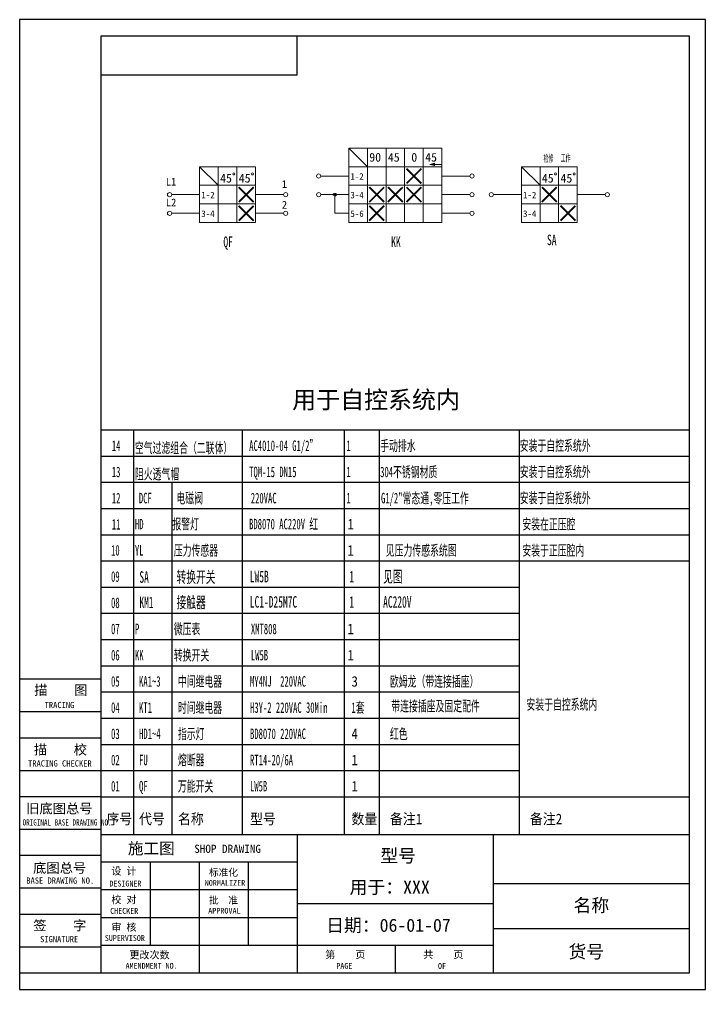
# Model space of a CAD drawing. Extents: x -13620 to 9472, y -41784 to 1902.
# Drawn here: x -3649 to -1696, y -41543 to -38781 of the extents above; entities that cross this region are included whole.
import ezdxf
from ezdxf.enums import TextEntityAlignment as Align

# ---------------------------------------------------------------- set-up
doc = ezdxf.new("R2010")
doc.units = 0
doc.header["$LTSCALE"] = 0.5
doc.header["$MEASUREMENT"] = 0
doc.linetypes.add('CENTER', pattern=[50.8, 31.75, -6.35, 6.35, -6.35])
doc.linetypes.add('HIDDEN', pattern=[0.375, 0.25, -0.125])
doc.layers.get('0').update_dxf_attribs({"linetype": 'CONTINUOUS'})
for name, color, linetype in [('CEN', 1, 'CENTER'), ('DIM', 4, 'CONTINUOUS'), ('TEXT', 7, 'HIDDEN'), ('TK', 2, 'CONTINUOUS')]:
    doc.layers.add(name, color=color, linetype=linetype)
doc.layers.add('图层2', color=2, linetype='CONTINUOUS', lineweight=13)
doc.layers.add('文字层', color=7, linetype='CONTINUOUS', lineweight=13)
doc.styles.add('FS', font='')
doc.styles.add('标准', font='', dxfattribs={"width": 0.667})
doc.styles.add('样式 2', font='')
doc.styles.get('FS').set_extended_font_data('SimSun')
doc.styles.get('标准').set_extended_font_data('SimSun')
doc.styles.get('样式 2').set_extended_font_data('NSimSun')

# ---------------------------------------------------------------- blocks, each defined once
blk = doc.blocks.new('汇点')
at = {"linetype": 'HIDDEN', "ltscale": 10}
blk.add_hatch(color=256, dxfattribs=at).paths.add_polyline_path([(0.75, 0, 1), (-0.75, 0, 1)])
blk.add_circle((0, 0), 0.75, dxfattribs=at)

msp = doc.modelspace()

# ---------------------------------------------------------------- hatches: boundary and pattern name
at = {"layer": '图层2'}
msp.add_hatch(color=256, dxfattribs=at).paths.add_polyline_path([(-2467.85583, -39197.6773), (-2467.85583, -39190.57189), (-2481.11471, -39194.12459)])

# ---------------------------------------------------------------- linework, layer by layer
at = {"layer": 'CEN', "const_width": 5.30355}
for points in [[(-2547.40908, -39205.9473), (-2504.98068, -39248.3757)], [(-2504.98068, -39205.9473), (-2547.40908, -39248.3757)], [(-3024.72858, -39258.9828), (-2982.30018, -39301.4112)], [(-2982.30018, -39258.9828), (-3024.72858, -39301.4112)], [(-2653.48008, -39258.9828), (-2611.05168, -39301.4112)], [(-2611.05168, -39258.9828), (-2653.48008, -39301.4112)], [(-2600.44458, -39258.9828), (-2558.01618, -39301.4112)], [(-2558.01618, -39258.9828), (-2600.44458, -39301.4112)], [(-2547.40908, -39258.9828), (-2504.98068, -39301.4112)], [(-2504.98068, -39258.9828), (-2547.40908, -39301.4112)], [(-2162.27611, -39258.9828), (-2119.84771, -39301.4112)], [(-2119.84771, -39258.9828), (-2162.27611, -39301.4112)], [(-3024.72858, -39312.0183), (-2982.30018, -39354.4467)], [(-2982.30018, -39312.0183), (-3024.72858, -39354.4467)], [(-2653.48008, -39312.0183), (-2611.05168, -39354.4467)], [(-2611.05168, -39312.0183), (-2653.48008, -39354.4467)], [(-2109.24061, -39312.0183), (-2066.81221, -39354.4467)], [(-2066.81221, -39312.0183), (-2109.24061, -39354.4467)]]:
    msp.add_lwpolyline(points, dxfattribs=at)
at = {"layer": 'DIM'}
for p, q in [((-3416.43152, -39949.72249), (-1742.89551, -39949.72249)), ((-3323.5998, -41101.23184), (-3323.5998, -39949.72249)), ((-3013.74703, -41101.23184), (-3013.74703, -39949.72249)), ((-2724.26662, -41101.23184), (-2724.26662, -39949.72249)), ((-2624.76631, -41101.23184), (-2624.76631, -39949.72249)), ((-2226.3874, -41101.23184), (-2226.3874, -39949.72249)), ((-3416.43152, -40024.31419), (-1742.89551, -40024.31419)), ((-3416.43152, -40098.90589), (-1742.89551, -40098.90589)), ((-3214.16676, -41101.23184), (-3214.16676, -40098.90589)), ((-3416.43152, -40173.49759), (-1742.89551, -40173.49759)), ((-3416.43152, -40248.08928), (-1742.89551, -40248.08928)), ((-3416.43152, -40322.68098), (-1742.89551, -40322.68098)), ((-3416.43152, -40397.27268), (-2226.3874, -40397.27268)), ((-3416.43152, -40471.86438), (-2226.3874, -40471.86438)), ((-3416.43152, -40546.45608), (-2226.3874, -40546.45608)), ((-3416.43152, -40621.04778), (-2226.3874, -40621.04778)), ((-3416.43152, -40695.63948), (-2226.3874, -40695.63948)), ((-3416.43152, -40770.23117), (-2226.3874, -40770.23117)), ((-3416.43152, -40844.82287), (-2226.3874, -40844.82287)), ((-3416.43152, -40919.41457), (-2226.3874, -40919.41457)), ((-3416.43152, -40994.00627), (-1742.89551, -40994.00627))]:
    msp.add_line(p, q, dxfattribs=at)
at = {"layer": 'TK', "ltscale": 5}
for p, q in [((-1696.40624, -38781.41726), (-3648.95559, -38781.41726)), ((-3648.95559, -38781.41726), (-3648.95559, -41542.8799)), ((-1696.40624, -41542.8799), (-1696.40624, -38781.41726)), ((-3416.50924, -38827.90653), (-1742.89551, -38827.90653)), ((-3416.50924, -41496.39063), (-3416.50924, -38827.90653)), ((-2858.638, -38939.48077), (-2858.638, -38827.90653)), ((-1742.89551, -38827.90653), (-1742.89551, -41496.39063)), ((-3416.50924, -38939.48077), (-2858.638, -38939.48077)), ((-3416.50924, -40659.58377), (-3648.95559, -40659.58377)), ((-3416.50924, -40752.56231), (-3648.95559, -40752.56231)), ((-3416.50924, -40826.94514), (-3648.95559, -40826.94514)), ((-3416.50924, -40919.92368), (-3648.95559, -40919.92368)), ((-3416.50924, -40994.30651), (-3648.95559, -40994.30651)), ((-3416.50924, -41087.28505), (-3648.95559, -41087.28505)), ((-3416.50924, -41101.23184), (-1742.89551, -41101.23184)), ((-3416.50924, -41496.39063), (-3416.50924, -41101.23184)), ((-2858.638, -41101.23184), (-2858.638, -41496.39063)), ((-2300.76676, -41101.23184), (-2300.76676, -41496.39063)), ((-1742.89551, -41101.23184), (-1742.89551, -41496.39063)), ((-3416.50924, -41161.66789), (-3648.95559, -41161.66789)), ((-2858.638, -41180.26359), (-3416.50924, -41180.26359)), ((-3277.04143, -41180.26359), (-3277.04143, -41417.35887)), ((-3137.57362, -41180.26359), (-3137.57362, -41496.39063)), ((-2998.10581, -41180.26359), (-2998.10581, -41417.35887)), ((-3416.50924, -41254.64643), (-3648.95559, -41254.64643)), ((-2300.76676, -41240.69965), (-1742.89551, -41240.69965)), ((-2858.638, -41259.29535), (-3416.50924, -41259.29535)), ((-2300.76676, -41298.81123), (-2858.638, -41298.81123)), ((-3416.50924, -41329.02926), (-3648.95559, -41329.02926)), ((-2858.638, -41338.32711), (-3416.50924, -41338.32711)), ((-2300.76676, -41368.54514), (-1742.89551, -41368.54514)), ((-2300.76676, -41417.35887), (-3416.50924, -41417.35887)), ((-2579.70238, -41417.35887), (-2579.70238, -41496.39063)), ((-3416.50924, -41422.0078), (-3648.95559, -41422.0078)), ((-3416.50924, -41496.39063), (-3648.95559, -41496.39063)), ((-1742.89551, -41496.39063), (-3416.50924, -41496.39063)), ((-1742.89551, -41496.39063), (-3416.50924, -41496.39063)), ((-3648.95559, -41542.8799), (-1696.40624, -41542.8799))]:
    msp.add_line(p, q, dxfattribs=at)
at = {"layer": '图层2'}
for p, q in [((-2711.81913, -39147.60825), (-2658.78363, -39200.64375)), ((-3136.10313, -39200.64375), (-3083.06763, -39253.67925)), ((-2481.11471, -39194.12459), (-2467.85583, -39190.57189)), ((-2481.11471, -39194.12459), (-2467.85583, -39197.6773)), ((-2467.85583, -39190.14693), (-2467.85583, -39198.10226)), ((-2446.64163, -39194.12459), (-2467.85583, -39194.12459)), ((-2220.61516, -39200.64375), (-2167.57966, -39253.67925)), ((-2711.81913, -39227.1615), (-2791.37238, -39227.1615)), ((-2446.64163, -39227.1615), (-2367.08838, -39227.1615)), ((-3136.10313, -39280.197), (-3215.65638, -39280.197)), ((-2976.99663, -39280.197), (-2897.44338, -39280.197)), ((-2711.81913, -39280.197), (-2791.37238, -39280.197)), ((-2751.59576, -39333.2325), (-2751.59576, -39280.197)), ((-2446.64163, -39280.197), (-2367.08838, -39280.197)), ((-2220.61516, -39280.197), (-2300.16841, -39280.197)), ((-2061.50866, -39280.197), (-1981.95541, -39280.197)), ((-3136.10313, -39333.2325), (-3215.65638, -39333.2325)), ((-2976.99663, -39333.2325), (-2897.44338, -39333.2325)), ((-2711.81913, -39333.2325), (-2751.59576, -39333.2325)), ((-2446.64163, -39333.2325), (-2367.08838, -39333.2325))]:
    msp.add_line(p, q, dxfattribs=at)
for points in [[(-2711.81913, -39200.64375), (-2658.78363, -39200.64375), (-2658.78363, -39147.60825), (-2711.81913, -39147.60825)], [(-2658.78363, -39200.64375), (-2605.74813, -39200.64375), (-2605.74813, -39147.60825), (-2658.78363, -39147.60825)], [(-2605.74813, -39200.64375), (-2552.71263, -39200.64375), (-2552.71263, -39147.60825), (-2605.74813, -39147.60825)], [(-2552.71263, -39200.64375), (-2499.67713, -39200.64375), (-2499.67713, -39147.60825), (-2552.71263, -39147.60825)], [(-2499.67713, -39200.64375), (-2446.64163, -39200.64375), (-2446.64163, -39147.60825), (-2499.67713, -39147.60825)], [(-3136.10313, -39253.67925), (-3083.06763, -39253.67925), (-3083.06763, -39200.64375), (-3136.10313, -39200.64375)], [(-3083.06763, -39253.67925), (-3030.03213, -39253.67925), (-3030.03213, -39200.64375), (-3083.06763, -39200.64375)], [(-3030.03213, -39253.67925), (-2976.99663, -39253.67925), (-2976.99663, -39200.64375), (-3030.03213, -39200.64375)], [(-2711.81913, -39253.67925), (-2658.78363, -39253.67925), (-2658.78363, -39200.64375), (-2711.81913, -39200.64375)], [(-2658.78363, -39253.67925), (-2605.74813, -39253.67925), (-2605.74813, -39200.64375), (-2658.78363, -39200.64375)], [(-2605.74813, -39253.67925), (-2552.71263, -39253.67925), (-2552.71263, -39200.64375), (-2605.74813, -39200.64375)], [(-2552.71263, -39253.67925), (-2499.67713, -39253.67925), (-2499.67713, -39200.64375), (-2552.71263, -39200.64375)], [(-2499.67713, -39253.67925), (-2446.64163, -39253.67925), (-2446.64163, -39200.64375), (-2499.67713, -39200.64375)], [(-2220.61516, -39253.67925), (-2167.57966, -39253.67925), (-2167.57966, -39200.64375), (-2220.61516, -39200.64375)], [(-2167.57966, -39253.67925), (-2114.54416, -39253.67925), (-2114.54416, -39200.64375), (-2167.57966, -39200.64375)], [(-2114.54416, -39253.67925), (-2061.50866, -39253.67925), (-2061.50866, -39200.64375), (-2114.54416, -39200.64375)], [(-3136.10313, -39306.71475), (-3083.06763, -39306.71475), (-3083.06763, -39253.67925), (-3136.10313, -39253.67925)], [(-3083.06763, -39306.71475), (-3030.03213, -39306.71475), (-3030.03213, -39253.67925), (-3083.06763, -39253.67925)], [(-3030.03213, -39306.71475), (-2976.99663, -39306.71475), (-2976.99663, -39253.67925), (-3030.03213, -39253.67925)], [(-2711.81913, -39306.71475), (-2658.78363, -39306.71475), (-2658.78363, -39253.67925), (-2711.81913, -39253.67925)], [(-2658.78363, -39306.71475), (-2605.74813, -39306.71475), (-2605.74813, -39253.67925), (-2658.78363, -39253.67925)], [(-2605.74813, -39306.71475), (-2552.71263, -39306.71475), (-2552.71263, -39253.67925), (-2605.74813, -39253.67925)], [(-2552.71263, -39306.71475), (-2499.67713, -39306.71475), (-2499.67713, -39253.67925), (-2552.71263, -39253.67925)], [(-2499.67713, -39306.71475), (-2446.64163, -39306.71475), (-2446.64163, -39253.67925), (-2499.67713, -39253.67925)], [(-2220.61516, -39306.71475), (-2167.57966, -39306.71475), (-2167.57966, -39253.67925), (-2220.61516, -39253.67925)], [(-2167.57966, -39306.71475), (-2114.54416, -39306.71475), (-2114.54416, -39253.67925), (-2167.57966, -39253.67925)], [(-2114.54416, -39306.71475), (-2061.50866, -39306.71475), (-2061.50866, -39253.67925), (-2114.54416, -39253.67925)], [(-3136.10313, -39359.75025), (-3083.06763, -39359.75025), (-3083.06763, -39306.71475), (-3136.10313, -39306.71475)], [(-3083.06763, -39359.75025), (-3030.03213, -39359.75025), (-3030.03213, -39306.71475), (-3083.06763, -39306.71475)], [(-3030.03213, -39359.75025), (-2976.99663, -39359.75025), (-2976.99663, -39306.71475), (-3030.03213, -39306.71475)], [(-2711.81913, -39359.75025), (-2658.78363, -39359.75025), (-2658.78363, -39306.71475), (-2711.81913, -39306.71475)], [(-2658.78363, -39359.75025), (-2605.74813, -39359.75025), (-2605.74813, -39306.71475), (-2658.78363, -39306.71475)], [(-2605.74813, -39359.75025), (-2552.71263, -39359.75025), (-2552.71263, -39306.71475), (-2605.74813, -39306.71475)], [(-2552.71263, -39359.75025), (-2499.67713, -39359.75025), (-2499.67713, -39306.71475), (-2552.71263, -39306.71475)], [(-2499.67713, -39359.75025), (-2446.64163, -39359.75025), (-2446.64163, -39306.71475), (-2499.67713, -39306.71475)], [(-2220.61516, -39359.75025), (-2167.57966, -39359.75025), (-2167.57966, -39306.71475), (-2220.61516, -39306.71475)], [(-2167.57966, -39359.75025), (-2114.54416, -39359.75025), (-2114.54416, -39306.71475), (-2167.57966, -39306.71475)], [(-2114.54416, -39359.75025), (-2061.50866, -39359.75025), (-2061.50866, -39306.71475), (-2114.54416, -39306.71475)]]:
    msp.add_lwpolyline(points, close=True, dxfattribs=at)
for centre, radius in [((-3038.89636, -39221.30649), 2.98325), ((-2985.86086, -39221.30649), 2.98325), ((-2797.33888, -39227.1615), 5.96649), ((-2361.12189, -39227.1615), 5.96649), ((-2123.40839, -39221.30649), 2.98325), ((-2070.37289, -39221.30649), 2.98325), ((-3221.62288, -39280.197), 5.96649), ((-2891.47689, -39280.197), 5.96649), ((-2797.33888, -39280.197), 5.96649), ((-2361.12189, -39280.197), 5.96649), ((-2306.13491, -39280.197), 5.96649), ((-1975.98892, -39280.197), 5.96649), ((-3221.62288, -39333.2325), 5.96649), ((-2891.47689, -39333.2325), 5.96649), ((-2361.12189, -39333.2325), 5.96649)]:
    msp.add_circle(centre, radius, dxfattribs=at)

# ---------------------------------------------------------------- block references
at = {"xscale": 5.303549999953248, "yscale": 5.303549999982351, "zscale": 5.30355}
msp.add_blockref('汇点', (-2751.59576, -39280.197), dxfattribs=at)

# ---------------------------------------------------------------- texts
at = {"style": 'FS'}
for s, height, p in [('90', 24.764334, (-2653.51892, -39186.27534)), ('45', 24.764334, (-2600.48342, -39186.27534)), ('0', 24.76433, (-2533.84289, -39186.27534)), ('45', 24.764334, (-2494.41242, -39186.27534)), ('L1', 22.012741, (-3232.41496, -39254.38953)), ('45', 24.764334, (-3077.80292, -39245.82999)), ('45', 24.764334, (-3024.76742, -39245.82999)), ('1', 22.01274, (-2902.26897, -39261.09718)), ('1-2', 18.573251, (-2707.07132, -39237.60589)), ('45', 24.764334, (-2162.31496, -39245.82999)), ('45', 24.764334, (-2109.27946, -39245.82999)), ('L2', 22.012741, (-3232.41496, -39313.39152)), ('1-2', 18.573251, (-3131.35532, -39290.64139)), ('3-4', 18.573251, (-2707.07132, -39290.64139)), ('1-2', 18.573251, (-2215.86736, -39290.64139)), ('2', 22.01274, (-2902.26897, -39320.09918)), ('3-4', 18.573251, (-3131.35532, -39343.67689)), ('5-6', 18.573251, (-2707.07132, -39343.67689)), ('3-4', 18.573251, (-2215.86736, -39343.67689)), ('施工图', 32.542489, (-3340.32082, -41157.33739))]:
    msp.add_text(s, height=height, dxfattribs=at).set_placement(p)
at = {"layer": 'DIM', "style": 'FS'}
msp.add_text('用于自控系统内', height=50, dxfattribs=at).set_placement((-2872.73135, -39888.96421))
at = {"layer": 'DIM'}
for s, height, style, width, p in [('14', 30, 'FS', 0.6, (-3385.95423, -40009.74463)), ('空气过滤组合（二联体）', 30, 'FS', 0.6, (-3320.46438, -40015.72589)), ('AC4010-04 G1/2”', 30, 'FS', 0.6, (-2995.07204, -40009.74463)), ('1', 30, 'FS', 0.6, (-2718.49416, -40009.74463)), ('手动排水', 30, 'FS', 0.6, (-2622.45139, -40009.74463)), ('安装于自控系统外', 30, 'FS', 0.6, (-2225.17316, -40009.22012)), ('13', 30, 'FS', 0.6, (-3385.95423, -40084.33632)), ('阻火透气帽', 30, 'FS', 0.6, (-3320.46438, -40090.31759)), ('TQM-15 DN15', 30, 'FS', 0.6, (-2995.07204, -40084.33632)), ('1', 30, 'FS', 0.6, (-2718.49416, -40084.33632)), ('304不锈钢材质', 30, 'FS', 0.6, (-2622.45139, -40084.33632)), ('安装于自控系统外', 30, 'FS', 0.6, (-2225.17316, -40083.81182)), ('安装于自控系统外', 30, 'FS', 0.6, (-2225.17316, -40158.40352)), ('12', 30, 'FS', 0.6, (-3385.95423, -40158.92802)), ('DCF', 30, 'FS', 0.6, (-3309.01675, -40158.92802)), ('电磁阀', 30, 'FS', 0.6, (-3202.24978, -40158.92802)), ('220VAC', 30, 'FS', 0.6, (-2990.52077, -40158.92802)), ('1', 30, 'FS', 0.6, (-2718.49416, -40158.92802)), ('G1/2"常态通,零压工作', 30, 'FS', 0.6, (-2620.00582, -40158.92802)), ('11', 30, 'FS', 0.6, (-3385.95423, -40233.51972)), ('HD', 30, 'FS', 0.6, (-3320.158, -40232.99522)), ('报警灯', 30, 'FS', 0.6, (-3213.75519, -40232.79395)), ('BD8070 AC220V 红', 30, 'FS', 0.6, (-2995.40528, -40232.79395)), ('1', 30, 'FS', 0.9, (-2715.69436, -40232.99522)), ('安装在正压腔', 30, 'FS', 0.6, (-2217.81515, -40232.99522)), ('10', 30, 'FS', 0.6, (-3388.19899, -40307.58692)), ('YL', 30, 'FS', 0.6, (-3320.158, -40307.58692)), ('压力传感器', 30, 'FS', 0.6, (-3209.54742, -40307.58692)), ('1', 30, 'FS', 0.9, (-2715.69436, -40307.58692)), ('见压力传感系统图', 30, 'FS', 0.6, (-2606.34267, -40307.58692)), ('安装于正压腔内', 30, 'FS', 0.6, (-2217.81515, -40307.58692)), ('09', 30, 'FS', 0.6, (-3388.19899, -40382.17861)), ('1', 33.01911, '样式 2', 0.6, (-2710.06992, -40383.91963)), ('08', 30, 'FS', 0.6, (-3388.19899, -40456.77031)), ('1', 33.01911, '样式 2', 0.6, (-2710.06992, -40455.91934)), ('07', 30, 'FS', 0.6, (-3388.19899, -40531.36201)), ('P', 30, 'FS', 0.6, (-3320.158, -40531.36201)), ('微压表', 30, 'FS', 0.6, (-3209.54742, -40531.36201)), ('XMT808', 30, 'FS', 0.6, (-2990.19662, -40531.36201)), ('1', 30, 'FS', 0.9, (-2715.69436, -40531.36201)), ('06', 30, 'FS', 0.6, (-3388.19899, -40605.95371)), ('KK', 30, 'FS', 0.6, (-3320.158, -40605.95371)), ('转换开关', 30, 'FS', 0.6, (-3209.54742, -40605.95371)), ('LW5B', 30, 'FS', 0.6, (-2990.19662, -40605.95371)), ('1', 30, 'FS', 0.9, (-2715.69436, -40605.95371)), ('中间继电器', 30, 'FS', 0.6, (-3197.88118, -40680.54541)), ('欧姆龙（带连接插座）', 30, 'FS', 0.6, (-2594.67643, -40680.54541)), ('05', 30, 'FS', 0.6, (-3388.19899, -40680.54541)), ('KA1~3', 30, 'FS', 0.6, (-3308.49176, -40680.54541)), ('MY4NJ  220VAC', 30, 'FS', 0.6, (-2992.74634, -40680.54541)), ('3', 30, 'FS', 0.9, (-2704.02812, -40680.54541)), ('04', 30, 'FS', 0.6, (-3388.19899, -40755.13711)), ('KT1', 30, 'FS', 0.6, (-3308.49176, -40755.13711)), ('时间继电器', 30, 'FS', 0.6, (-3197.88118, -40755.13711)), ('H3Y-2 220VAC 30Min', 30, 'FS', 0.6, (-2992.74634, -40755.13711)), ('1套', 30, 'FS', 0.6, (-2704.02812, -40755.13711)), ('带连接插座及固定配件', 30, 'FS', 0.6, (-2590.8397, -40750.71555)), ('安装于自控系统内', 30, 'FS', 0.6, (-2206.14891, -40746.03361)), ('03', 30, 'FS', 0.6, (-3388.19899, -40829.7288)), ('HD1~4', 30, 'FS', 0.6, (-3308.49176, -40829.7288)), ('指示灯', 30, 'FS', 0.6, (-3197.88118, -40829.7288)), ('BD8070 220VAC', 30, 'FS', 0.6, (-2992.74634, -40829.7288)), ('4', 30, 'FS', 0.9, (-2704.02812, -40829.7288)), ('红色', 30, 'FS', 0.6, (-2594.67643, -40829.7288)), ('02', 30, 'FS', 0.6, (-3388.19899, -40904.3205)), ('FU', 30, 'FS', 0.6, (-3308.49176, -40904.3205)), ('熔断器', 30, 'FS', 0.6, (-3197.88118, -40904.3205)), ('RT14-20/6A', 30, 'FS', 0.6, (-2992.74634, -40904.3205)), ('1', 30, 'FS', 0.9, (-2704.02812, -40904.3205)), ('01', 30, 'FS', 0.6, (-3388.19899, -40978.9122)), ('QF', 30, 'FS', 0.6, (-3308.49176, -40978.9122)), ('万能开关', 30, 'FS', 0.6, (-3197.88118, -40978.9122)), ('LW5B', 30, 'FS', 0.6, (-2992.74634, -40978.9122)), ('1', 30, 'FS', 0.9, (-2704.02812, -40978.9122)), ('序号', 30, 'FS', 0.9, (-3401.45852, -41072.15182)), ('代号', 30, 'FS', 0.9, (-3308.6268, -41072.15182)), ('名称', 30, 'FS', 0.9, (-3198.01622, -41072.15182)), ('型号', 30, 'FS', 0.9, (-2992.88138, -41072.15182)), ('数量', 30, 'FS', 0.9, (-2704.16317, -41072.15182)), ('备注1', 30, 'FS', 0.9, (-2594.81148, -41072.15182)), ('备注2', 30, 'FS', 0.9, (-2196.43257, -41072.15182))]:
    msp.add_text(s, height=height, dxfattribs=dict(at, style=style, width=width)).set_placement(p)
at = {"layer": 'DIM', "color": 1, "style": '样式 2', "width": 0.6}
for s, p in [('SA', (-3307.60636, -40385.10083)), ('转换开关', (-3201.97602, -40385.10083)), ('LW5B', (-2993.30672, -40383.72536)), ('见图', (-2614.02715, -40383.91963)), ('KM1', (-3307.60636, -40457.10054)), ('接触器', (-3201.97602, -40457.10054)), ('LC1-D25M7C', (-2993.30672, -40455.72506)), ('AC220V', (-2614.02715, -40455.91934))]:
    msp.add_text(s, height=33.019112, dxfattribs=at).set_placement(p)
at = {"layer": 'DIM', "linetype": 'Continuous', "ltscale": 0.5, "style": 'FS'}
for tag, text, height, p in [('型号', '型号', 37.191416, (-2571.2801, -41180.52607)), ('用于：XXX', '用于：XXX', 37.191416, (-2595.27703, -41269.81901)), ('名称', '名称', 37.191416, (-2021.50949, -41321.58856)), ('日期：06-01-07', '日期：06-01-07', 37.1914161, (-2598.84139, -41378.3564)), ('货号', '货号', 37.191416, (-2036.01266, -41453.42125))]:
    msp.add_attdef(tag, text=text, height=height, dxfattribs=at).set_placement(p, align=Align.CENTER)
at = {"layer": 'TEXT', "linetype": 'ByBlock', "style": 'FS'}
for s, height, p in [('描    图', 27.723832, (-3606.60321, -40704.17472)), ('TRACING', 17.743252, (-3577.15647, -40741.64415)), ('描    校', 27.723832, (-3607.74937, -40873.7059)), ('TRACING CHECKER', 17.7432523, (-3624.34919, -40907.92135)), ('旧底图总号', 27.723832, (-3629.86811, -41041.45968)), ('SHOP DRAWING', 23.2446351, (-3151.44069, -41153.75081)), ('底图总号', 27.723832, (-3610.07658, -41210.44824)), ('设 计', 20.950123, (-3387.29374, -41216.00658)), ('标准化', 20.201558, (-3109.58763, -41219.49321)), ('BASE DRAWING NO.', 17.7432523, (-3629.3289, -41241.47389)), ('DESIGNER', 16.760098, (-3393.01362, -41249.46177)), ('NORMALIZER', 16.161246, (-3121.68641, -41247.42291)), ('校 对', 20.950123, (-3387.29374, -41297.438)), ('批  准', 20.201558, (-3109.58763, -41298.52497)), ('CHECKER', 16.760098, (-3390.68209, -41327.25184)), ('APPROVAL', 16.161246, (-3111.7861, -41326.45467)), ('签    字', 27.723832, (-3609.41533, -41374.34963)), ('审 核', 20.950123, (-3387.29374, -41375.62925)), ('SIGNATURE', 17.743252, (-3590.16119, -41408.05882)), ('SUPERVISOR', 16.760098, (-3405.9972, -41404.57904)), ('更改次数', 20.950123, (-3335.92913, -41454.661)), ('第    页', 20.950123, (-2778.5917, -41453.79826)), ('共    页', 20.950123, (-2499.65608, -41453.79826)), ('AMENDMENT NO.', 16.7600982, (-3346.88163, -41483.61079)), ('PAGE', 16.760098, (-2747.17882, -41483.80347)), ('OF', 16.760098, (-2457.83296, -41483.80347))]:
    msp.add_text(s, height=height, dxfattribs=at).set_placement(p)
at = {"layer": 'TEXT', "linetype": 'ByBlock', "style": 'FS', "width": 0.7}
msp.add_text('ORIGINAL BASE DRAWING NO.', height=17.7432523, dxfattribs=at).set_placement((-3639.97106, -41075.86039))
at = {"layer": '文字层', "attachment_point": 1, "style": '标准'}
for s, insert, char_height in [('{\\fSimSun|b0|i0|c134|p2;\\W0.5;检修}', (-2157.39073, -39166.88624), 20), ('{\\fSimSun|b0|i0|c134|p2;\\W0.5;工作}', (-2108.73178, -39165.95025), 20), ('{\\fSimSun|b0|i0|c134|p2;QF}', (-3068.54335, -39399.31734), 30), ('{\\fSimSun|b0|i0|c134|p2;KK}', (-2591.22385, -39399.31734), 30), ('{\\fSimSun|b0|i0|c134|p2;SA}', (-2147.75184, -39394.01379), 30)]:
    msp.add_mtext(s, dxfattribs=dict(at, insert=insert, char_height=char_height))

doc.saveas('drawing.dxf')
